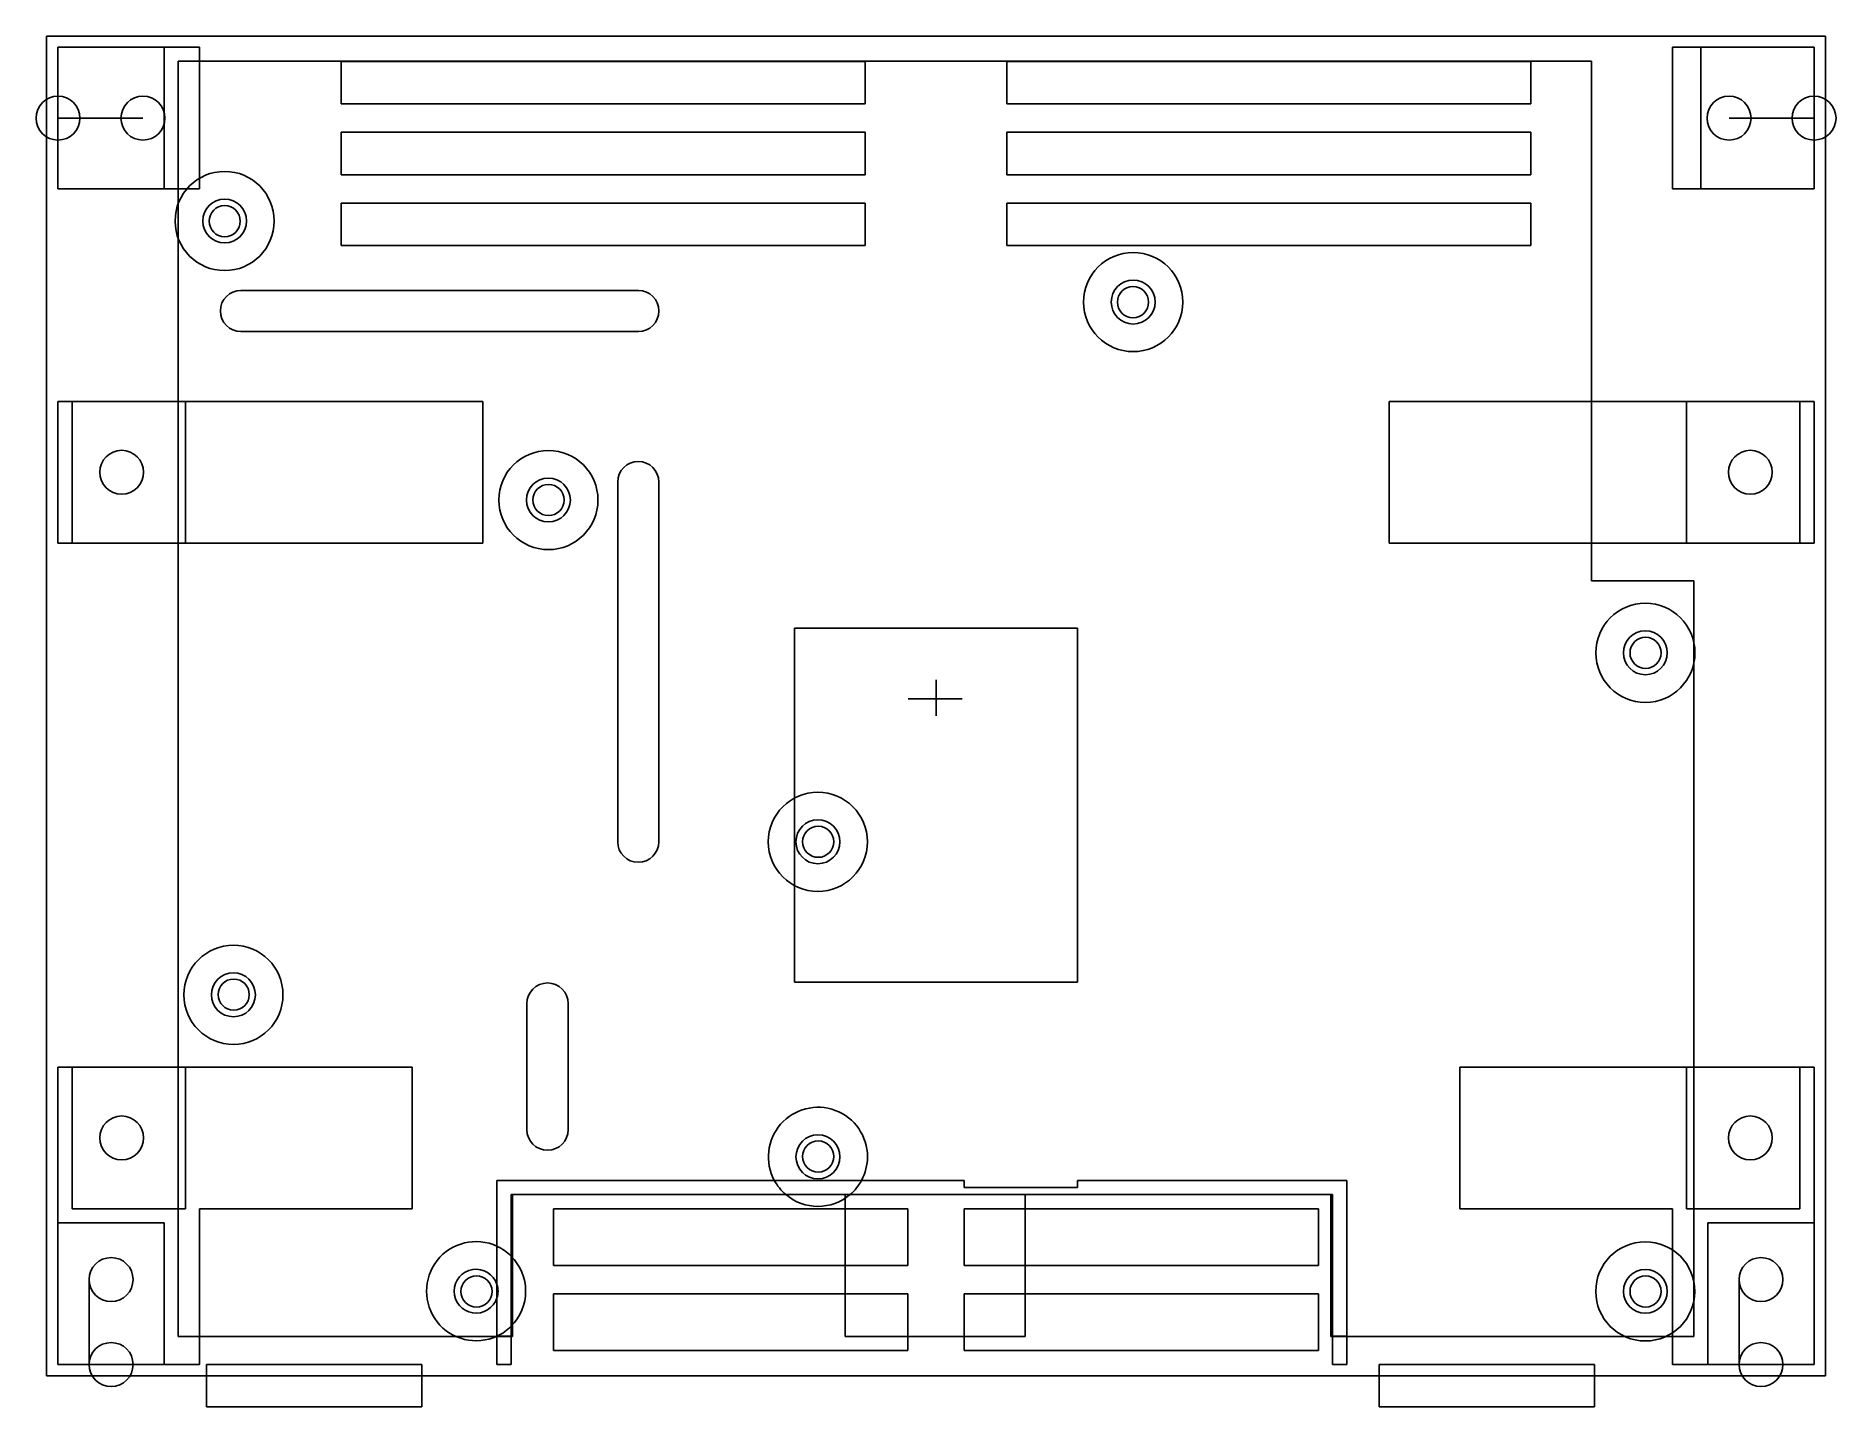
# Model space of a CAD drawing. Extents: x -64 to 64, y -50 to 47.
import ezdxf

# ---------------------------------------------------------------- set-up
doc = ezdxf.new("R2010")
doc.units = 0
for name, color, linetype in [('Body', 7, 'CONTINUOUS'), ('Wire', 7, 'CONTINUOUS'), ('Wire001', 7, 'CONTINUOUS'), ('Wire002', 7, 'CONTINUOUS'), ('Wire003', 7, 'CONTINUOUS'), ('Wire004', 7, 'CONTINUOUS'), ('Wire005', 7, 'CONTINUOUS'), ('Wire006', 7, 'CONTINUOUS'), ('Wire007', 7, 'CONTINUOUS'), ('Wire008', 7, 'CONTINUOUS'), ('Wire009', 7, 'CONTINUOUS'), ('Wire010', 7, 'CONTINUOUS'), ('Wire011', 7, 'CONTINUOUS'), ('Wire012', 7, 'CONTINUOUS'), ('Wire013', 7, 'CONTINUOUS'), ('Wire014', 7, 'CONTINUOUS')]:
    doc.layers.add(name, color=color, linetype=linetype)

msp = doc.modelspace()

# ---------------------------------------------------------------- linework, layer by layer
at = {"layer": 'Body'}
for p, q in [((-62.8, 46.8), (-62.8, 46.8, -2)), ((-62.8, 46.8), (62.8, 46.8)), ((-62.8, 46.8, -2), (62.8, 46.8, -2)), ((-62.8, 46.8), (-62.8, 46.8, -2)), ((-62.8, -47.8), (-62.8, 46.8)), ((-62.8, -47.8, -2), (-62.8, 46.8, -2)), ((-62.8, -47.8), (-62.8, 46.8)), ((-62.8, 46.8), (62.8, 46.8)), ((-62.8, 46.8, -2), (62.8, 46.8, -2)), ((-62.8, -47.8, -2), (-62.8, 46.8, -2)), ((-54.5, 46), (-62, 46)), ((-62, 46), (-62, 36)), ((-62, 46, -2), (-52, 46, -2)), ((-62, 36, -2), (-62, 46, -2)), ((-62, 46), (-62, 46, 10)), ((-54.5, 46), (-62, 46)), ((-54.5, 46, 10), (-62, 46, 10)), ((-62, 46), (-62, 46, 10)), ((-62, 46), (-62, 36)), ((-62, 46, 10), (-62, 36, 10)), ((-62, 46, -2), (-62, 46, -4)), ((-62, 46, -2), (-52, 46, -2)), ((-62, 46, -4), (-52, 46, -4)), ((-62, 46, -2), (-62, 46, -4)), ((-62, 36, -2), (-62, 46, -2)), ((-62, 36, -4), (-62, 46, -4)), ((-62, 46, 10), (-62, 36, 10)), ((-54.5, 46, 10), (-62, 46, 10)), ((-62, 46, -4), (-52, 46, -4)), ((-62, 36, -4), (-62, 46, -4)), ((-54.5, 36), (-54.5, 46)), ((-54.5, 46), (-54.5, 46, 10)), ((-54.5, 46), (-54.5, 46, 10)), ((-54.5, 36), (-54.5, 46)), ((-54.5, 36, 10), (-54.5, 46, 10)), ((-54.5, 36, 10), (-54.5, 46, 10)), ((-52, 46, -2), (-52, 36, -2)), ((-52, 46, -2), (-52, 46, -4)), ((-52, 46, -2), (-52, 46, -4)), ((-52, 46, -2), (-52, 36, -2)), ((-52, 46, -4), (-52, 36, -4)), ((-52, 46, -4), (-52, 36, -4)), ((52, 46, -2), (52, 36, -2)), ((62, 46, -2), (52, 46, -2)), ((52, 46, -2), (52, 46, -4)), ((52, 46, -2), (52, 36, -2)), ((52, 46, -4), (52, 36, -4)), ((52, 46, -2), (52, 46, -4)), ((62, 46, -2), (52, 46, -2)), ((62, 46, -4), (52, 46, -4)), ((62, 46, -4), (52, 46, -4)), ((52, 46, -4), (52, 36, -4)), ((62, 46), (54, 46)), ((54, 46), (54, 36)), ((54, 46), (54, 46, 10)), ((62, 46), (54, 46)), ((62, 46, 10), (54, 46, 10)), ((54, 46), (54, 46, 10)), ((54, 46), (54, 36)), ((54, 46, 10), (54, 36, 10)), ((54, 46, 10), (54, 36, 10)), ((62, 46, 10), (54, 46, 10)), ((62, 46), (62, 36)), ((62, 36, -2), (62, 46, -2)), ((62, 46), (62, 46, 10)), ((62, 46), (62, 46, 10)), ((62, 46), (62, 36)), ((62, 46, 10), (62, 36, 10)), ((62, 46, -2), (62, 46, -4)), ((62, 36, -2), (62, 46, -2)), ((62, 36, -4), (62, 46, -4)), ((62, 46, -2), (62, 46, -4)), ((62, 46, 10), (62, 36, 10)), ((62, 36, -4), (62, 46, -4)), ((62.8, 46.8), (62.8, 46.8, -2)), ((62.8, 46.8), (62.8, 46.8, -2)), ((62.8, 46.8), (62.8, -47.8)), ((62.8, 46.8, -2), (62.8, -47.8, -2)), ((62.8, 46.8), (62.8, -47.8)), ((62.8, 46.8, -2), (62.8, -47.8, -2)), ((-42, 42), (-42, 45)), ((-42, 45), (-5, 45)), ((-42, 42, -2), (-42, 45, -2)), ((-42, 45, -2), (-5, 45, -2)), ((-42, 45), (-42, 45, -2)), ((-42, 42), (-42, 45)), ((-42, 42, -2), (-42, 45, -2)), ((-42, 45), (-42, 45, -2)), ((-42, 45), (-5, 45)), ((-42, 45, -2), (-5, 45, -2)), ((-5, 45), (-5, 42)), ((-5, 45, -2), (-5, 42, -2)), ((-5, 45), (-5, 45, -2)), ((-5, 45), (-5, 45, -2)), ((-5, 45), (-5, 42)), ((-5, 45, -2), (-5, 42, -2)), ((5, 42), (5, 45)), ((5, 45), (42, 45)), ((5, 42, -2), (5, 45, -2)), ((5, 45, -2), (42, 45, -2)), ((5, 45), (5, 45, -2)), ((5, 42), (5, 45)), ((5, 42, -2), (5, 45, -2)), ((5, 45), (5, 45, -2)), ((5, 45), (42, 45)), ((5, 45, -2), (42, 45, -2)), ((42, 45), (42, 42)), ((42, 45, -2), (42, 42, -2)), ((42, 45), (42, 45, -2)), ((42, 45), (42, 45, -2)), ((42, 45), (42, 42)), ((42, 45, -2), (42, 42, -2)), ((-5, 42), (-42, 42)), ((-5, 42, -2), (-42, 42, -2)), ((-42, 42), (-42, 42, -2)), ((-42, 42), (-42, 42, -2)), ((-5, 42), (-42, 42)), ((-5, 42, -2), (-42, 42, -2)), ((-5, 42), (-5, 42, -2)), ((-5, 42), (-5, 42, -2)), ((42, 42), (5, 42)), ((42, 42, -2), (5, 42, -2)), ((5, 42), (5, 42, -2)), ((5, 42), (5, 42, -2)), ((42, 42), (5, 42)), ((42, 42, -2), (5, 42, -2)), ((42, 42), (42, 42, -2)), ((42, 42), (42, 42, -2)), ((-62, 41, 6.55), (-56, 41, 6.55)), ((-62, 41, 6.55), (-56, 41, 6.55)), ((62, 41, 3.45), (56, 41, 3.45)), ((62, 41, 3.45), (56, 41, 3.45)), ((-42, 37), (-42, 40)), ((-42, 40), (-5, 40)), ((-42, 37, -2), (-42, 40, -2)), ((-42, 40, -2), (-5, 40, -2)), ((-42, 40), (-42, 40, -2)), ((-42, 37), (-42, 40)), ((-42, 37, -2), (-42, 40, -2)), ((-42, 40), (-42, 40, -2)), ((-42, 40), (-5, 40)), ((-42, 40, -2), (-5, 40, -2)), ((-5, 40), (-5, 37)), ((-5, 40, -2), (-5, 37, -2)), ((-5, 40), (-5, 40, -2)), ((-5, 40), (-5, 40, -2)), ((-5, 40), (-5, 37)), ((-5, 40, -2), (-5, 37, -2)), ((5, 37), (5, 40)), ((5, 40), (42, 40)), ((5, 37, -2), (5, 40, -2)), ((5, 40, -2), (42, 40, -2)), ((5, 40), (5, 40, -2)), ((5, 37), (5, 40)), ((5, 37, -2), (5, 40, -2)), ((5, 40), (5, 40, -2)), ((5, 40), (42, 40)), ((5, 40, -2), (42, 40, -2)), ((42, 40), (42, 37)), ((42, 40, -2), (42, 37, -2)), ((42, 40), (42, 40, -2)), ((42, 40), (42, 40, -2)), ((42, 40), (42, 37)), ((42, 40, -2), (42, 37, -2)), ((-5, 37), (-42, 37)), ((-5, 37, -2), (-42, 37, -2)), ((-42, 37), (-42, 37, -2)), ((-42, 37), (-42, 37, -2)), ((-5, 37), (-42, 37)), ((-5, 37, -2), (-42, 37, -2)), ((-5, 37), (-5, 37, -2)), ((-5, 37), (-5, 37, -2)), ((42, 37), (5, 37)), ((42, 37, -2), (5, 37, -2)), ((5, 37), (5, 37, -2)), ((5, 37), (5, 37, -2)), ((42, 37), (5, 37)), ((42, 37, -2), (5, 37, -2)), ((42, 37), (42, 37, -2)), ((42, 37), (42, 37, -2)), ((-62, 36), (-54.5, 36)), ((-52, 36, -2), (-62, 36, -2)), ((-62, 36), (-62, 36, 10)), ((-62, 36), (-62, 36, 10)), ((-62, 36), (-54.5, 36)), ((-62, 36, 10), (-54.5, 36, 10)), ((-62, 36, -2), (-62, 36, -4)), ((-52, 36, -2), (-62, 36, -2)), ((-52, 36, -4), (-62, 36, -4)), ((-62, 36, -2), (-62, 36, -4)), ((-62, 36, 10), (-54.5, 36, 10)), ((-52, 36, -4), (-62, 36, -4)), ((-54.5, 36), (-54.5, 36, 10)), ((-54.5, 36), (-54.5, 36, 10)), ((-52, 36, -2), (-52, 36, -4)), ((-52, 36, -2), (-52, 36, -4)), ((52, 36, -2), (62, 36, -2)), ((52, 36, -2), (52, 36, -4)), ((52, 36, -2), (62, 36, -2)), ((52, 36, -4), (62, 36, -4)), ((52, 36, -2), (52, 36, -4)), ((52, 36, -4), (62, 36, -4)), ((54, 36), (62, 36)), ((54, 36), (54, 36, 10)), ((54, 36), (54, 36, 10)), ((54, 36), (62, 36)), ((54, 36, 10), (62, 36, 10)), ((54, 36, 10), (62, 36, 10)), ((62, 36), (62, 36, 10)), ((62, 36), (62, 36, 10)), ((62, 36, -2), (62, 36, -4)), ((62, 36, -2), (62, 36, -4)), ((-42, 32), (-42, 35)), ((-42, 35), (-5, 35)), ((-42, 32, -2), (-42, 35, -2)), ((-42, 35, -2), (-5, 35, -2)), ((-42, 35), (-42, 35, -2)), ((-42, 32), (-42, 35)), ((-42, 32, -2), (-42, 35, -2)), ((-42, 35), (-42, 35, -2)), ((-42, 35), (-5, 35)), ((-42, 35, -2), (-5, 35, -2)), ((-5, 35), (-5, 32)), ((-5, 35, -2), (-5, 32, -2)), ((-5, 35), (-5, 35, -2)), ((-5, 35), (-5, 35, -2)), ((-5, 35), (-5, 32)), ((-5, 35, -2), (-5, 32, -2)), ((5, 32), (5, 35)), ((5, 35), (42, 35)), ((5, 32, -2), (5, 35, -2)), ((5, 35, -2), (42, 35, -2)), ((5, 35), (5, 35, -2)), ((5, 32), (5, 35)), ((5, 32, -2), (5, 35, -2)), ((5, 35), (5, 35, -2)), ((5, 35), (42, 35)), ((5, 35, -2), (42, 35, -2)), ((42, 35), (42, 32)), ((42, 35, -2), (42, 32, -2)), ((42, 35), (42, 35, -2)), ((42, 35), (42, 35, -2)), ((42, 35), (42, 32)), ((42, 35, -2), (42, 32, -2)), ((-48.6794, 33.738), (-48.6794, 33.738, 5)), ((-48.6794, 33.738), (-48.6794, 33.738, 5)), ((-46.7294, 33.738), (-46.7294, 33.738, 5)), ((-46.7294, 33.738), (-46.7294, 33.738, 5)), ((-5, 32), (-42, 32)), ((-5, 32, -2), (-42, 32, -2)), ((-42, 32), (-42, 32, -2)), ((-42, 32), (-42, 32, -2)), ((-5, 32), (-42, 32)), ((-5, 32, -2), (-42, 32, -2)), ((-5, 32), (-5, 32, -2)), ((-5, 32), (-5, 32, -2)), ((42, 32), (5, 32)), ((42, 32, -2), (5, 32, -2)), ((5, 32), (5, 32, -2)), ((5, 32), (5, 32, -2)), ((42, 32), (5, 32)), ((42, 32, -2), (5, 32, -2)), ((42, 32), (42, 32, -2)), ((42, 32), (42, 32, -2)), ((15.4737, 28.0157), (15.4737, 28.0157, 5)), ((15.4737, 28.0157), (15.4737, 28.0157, 5)), ((17.4237, 28.0157), (17.4237, 28.0157, 5)), ((17.4237, 28.0157), (17.4237, 28.0157, 5)), ((-62, 21, -2), (-62, 11, -2)), ((-32, 21, -2), (-62, 21, -2)), ((-62, 21, -2), (-62, 21, -4)), ((-62, 21, -2), (-62, 11, -2)), ((-62, 21, -4), (-62, 11, -4)), ((-62, 21, -2), (-62, 21, -4)), ((-32, 21, -2), (-62, 21, -2)), ((-32, 21, -4), (-62, 21, -4)), ((-62, 21, -4), (-62, 11, -4)), ((-32, 21, -4), (-62, 21, -4)), ((-61, 21), (-53, 21)), ((-61, 11), (-61, 21)), ((-61, 21), (-61, 21, 2)), ((-61, 21), (-53, 21)), ((-61, 21, 2), (-53, 21, 2)), ((-61, 21), (-61, 21, 2)), ((-61, 11), (-61, 21)), ((-61, 11, 2), (-61, 21, 2)), ((-61, 21, 2), (-53, 21, 2)), ((-61, 11, 2), (-61, 21, 2)), ((-53, 21), (-53, 11)), ((-53, 21), (-53, 21, 2)), ((-53, 21), (-53, 21, 2)), ((-53, 21), (-53, 11)), ((-53, 21, 2), (-53, 11, 2)), ((-53, 21, 2), (-53, 11, 2)), ((-32, 11, -2), (-32, 21, -2)), ((-32, 21, -2), (-32, 21, -4)), ((-32, 21, -2), (-32, 21, -4)), ((-32, 11, -2), (-32, 21, -2)), ((-32, 11, -4), (-32, 21, -4)), ((-32, 11, -4), (-32, 21, -4)), ((32, 21, -2), (32, 11, -2)), ((62, 21, -2), (32, 21, -2)), ((32, 21, -2), (32, 21, -4)), ((32, 21, -2), (32, 11, -2)), ((32, 21, -4), (32, 11, -4)), ((32, 21, -2), (32, 21, -4)), ((62, 21, -2), (32, 21, -2)), ((62, 21, -4), (32, 21, -4)), ((32, 21, -4), (32, 11, -4)), ((62, 21, -4), (32, 21, -4)), ((53, 21), (61, 21)), ((53, 11), (53, 21)), ((53, 21), (53, 21, 2)), ((53, 21), (61, 21)), ((53, 21, 2), (61, 21, 2)), ((53, 21), (53, 21, 2)), ((53, 11), (53, 21)), ((53, 11, 2), (53, 21, 2)), ((53, 21, 2), (61, 21, 2)), ((53, 11, 2), (53, 21, 2)), ((61, 21), (61, 11)), ((61, 21), (61, 21, 2)), ((61, 21), (61, 21, 2)), ((61, 21), (61, 11)), ((61, 21, 2), (61, 11, 2)), ((61, 21, 2), (61, 11, 2)), ((62, 11, -2), (62, 21, -2)), ((62, 21, -2), (62, 21, -4)), ((62, 21, -2), (62, 21, -4)), ((62, 11, -2), (62, 21, -2)), ((62, 11, -4), (62, 21, -4)), ((62, 11, -4), (62, 21, -4)), ((-55.95, 16, 2), (-55.95, 16, -4)), ((-55.95, 16, 2), (-55.95, 16, -4)), ((59.05, 16, 2), (59.05, 16, -4)), ((59.05, 16, 2), (59.05, 16, -4)), ((-25.8176, 14.0367), (-25.8176, 14.0367, 5)), ((-25.8176, 14.0367), (-25.8176, 14.0367, 5)), ((-23.8676, 14.0367), (-23.8676, 14.0367, 5)), ((-23.8676, 14.0367), (-23.8676, 14.0367, 5)), ((-62, 11, -2), (-32, 11, -2)), ((-62, 11, -2), (-62, 11, -4)), ((-62, 11, -2), (-62, 11, -4)), ((-62, 11, -2), (-32, 11, -2)), ((-62, 11, -4), (-32, 11, -4)), ((-62, 11, -4), (-32, 11, -4)), ((-53, 11), (-61, 11)), ((-61, 11), (-61, 11, 2)), ((-53, 11), (-61, 11)), ((-53, 11, 2), (-61, 11, 2)), ((-61, 11), (-61, 11, 2)), ((-53, 11, 2), (-61, 11, 2)), ((-53, 11), (-53, 11, 2)), ((-53, 11), (-53, 11, 2)), ((-32, 11, -2), (-32, 11, -4)), ((-32, 11, -2), (-32, 11, -4)), ((32, 11, -2), (62, 11, -2)), ((32, 11, -2), (32, 11, -4)), ((32, 11, -2), (32, 11, -4)), ((32, 11, -2), (62, 11, -2)), ((32, 11, -4), (62, 11, -4)), ((32, 11, -4), (62, 11, -4)), ((61, 11), (53, 11)), ((53, 11), (53, 11, 2)), ((61, 11), (53, 11)), ((61, 11, 2), (53, 11, 2)), ((53, 11), (53, 11, 2)), ((61, 11, 2), (53, 11, 2)), ((61, 11), (61, 11, 2)), ((61, 11), (61, 11, 2)), ((62, 11, -2), (62, 11, -4)), ((62, 11, -2), (62, 11, -4)), ((-10, 5, -2), (-10, -20, -2)), ((10, 5, -2), (-10, 5, -2)), ((-10, 5, -2), (-10, 5, -4)), ((-10, 5, -2), (-10, -20, -2)), ((-10, 5, -4), (-10, -20, -4)), ((-10, 5, -2), (-10, 5, -4)), ((10, 5, -2), (-10, 5, -2)), ((10, 5, -4), (-10, 5, -4)), ((10, 5, -4), (-10, 5, -4)), ((-10, 5, -4), (-10, -20, -4)), ((10, -20, -2), (10, 5, -2)), ((10, 5, -2), (10, 5, -4)), ((10, 5, -2), (10, 5, -4)), ((10, -20, -2), (10, 5, -2)), ((10, -20, -4), (10, 5, -4)), ((10, -20, -4), (10, 5, -4)), ((51.6399, 3.2508), (51.6399, 3.2508, 5)), ((51.6399, 3.2508), (51.6399, 3.2508, 5)), ((53.5899, 3.2508), (53.5899, 3.2508, 5)), ((53.5899, 3.2508), (53.5899, 3.2508, 5)), ((-6.7908, -10.0935), (-6.7908, -10.0935, 5)), ((-6.7908, -10.0935), (-6.7908, -10.0935, 5)), ((-4.8408, -10.0935), (-4.8408, -10.0935, 5)), ((-4.8408, -10.0935), (-4.8408, -10.0935, 5)), ((-10, -20, -2), (10, -20, -2)), ((-10, -20, -2), (-10, -20, -4)), ((-10, -20, -2), (-10, -20, -4)), ((-10, -20, -2), (10, -20, -2)), ((-10, -20, -4), (10, -20, -4)), ((-10, -20, -4), (10, -20, -4)), ((10, -20, -2), (10, -20, -4)), ((10, -20, -2), (10, -20, -4)), ((-48.0594, -20.8974), (-48.0594, -20.8974, 5)), ((-48.0594, -20.8974), (-48.0594, -20.8974, 5)), ((-46.1094, -20.8974), (-46.1094, -20.8974, 5)), ((-46.1094, -20.8974), (-46.1094, -20.8974, 5)), ((-62, -26, -2), (-62, -36, -2)), ((-37, -26, -2), (-62, -26, -2)), ((-62, -26, -2), (-62, -26, -4)), ((-62, -26, -2), (-62, -36, -2)), ((-62, -26, -4), (-62, -36, -4)), ((-62, -26, -2), (-62, -26, -4)), ((-37, -26, -2), (-62, -26, -2)), ((-37, -26, -4), (-62, -26, -4)), ((-62, -26, -4), (-62, -36, -4)), ((-37, -26, -4), (-62, -26, -4)), ((-61, -26), (-53, -26)), ((-61, -36), (-61, -26)), ((-61, -26), (-61, -26, 2)), ((-61, -26), (-53, -26)), ((-61, -26, 2), (-53, -26, 2)), ((-61, -26), (-61, -26, 2)), ((-61, -36), (-61, -26)), ((-61, -36, 2), (-61, -26, 2)), ((-61, -26, 2), (-53, -26, 2)), ((-61, -36, 2), (-61, -26, 2)), ((-53, -26), (-53, -36)), ((-53, -26), (-53, -26, 2)), ((-53, -26), (-53, -26, 2)), ((-53, -26), (-53, -36)), ((-53, -26, 2), (-53, -36, 2)), ((-53, -26, 2), (-53, -36, 2)), ((-37, -36, -2), (-37, -26, -2)), ((-37, -26, -2), (-37, -26, -4)), ((-37, -26, -2), (-37, -26, -4)), ((-37, -36, -2), (-37, -26, -2)), ((-37, -36, -4), (-37, -26, -4)), ((-37, -36, -4), (-37, -26, -4)), ((37, -26, -2), (37, -36, -2)), ((62, -26, -2), (37, -26, -2)), ((37, -26, -2), (37, -26, -4)), ((37, -26, -2), (37, -36, -2)), ((37, -26, -4), (37, -36, -4)), ((37, -26, -2), (37, -26, -4)), ((62, -26, -2), (37, -26, -2)), ((62, -26, -4), (37, -26, -4)), ((62, -26, -4), (37, -26, -4)), ((37, -26, -4), (37, -36, -4)), ((53, -26), (61, -26)), ((53, -36), (53, -26)), ((53, -26), (53, -26, 2)), ((53, -26), (61, -26)), ((53, -26, 2), (61, -26, 2)), ((53, -26), (53, -26, 2)), ((53, -36), (53, -26)), ((53, -36, 2), (53, -26, 2)), ((53, -26, 2), (61, -26, 2)), ((53, -36, 2), (53, -26, 2)), ((61, -26), (61, -36)), ((61, -26), (61, -26, 2)), ((61, -26), (61, -26, 2)), ((61, -26), (61, -36)), ((61, -26, 2), (61, -36, 2)), ((61, -26, 2), (61, -36, 2)), ((62, -36, -2), (62, -26, -2)), ((62, -26, -2), (62, -26, -4)), ((62, -26, -2), (62, -26, -4)), ((62, -36, -2), (62, -26, -2)), ((62, -36, -4), (62, -26, -4)), ((62, -36, -4), (62, -26, -4)), ((-55.95, -31), (-55.95, -31, 2)), ((-55.95, -31), (-55.95, -31, 2)), ((-55.95, -31), (-55.95, -31, -4)), ((-55.95, -31), (-55.95, -31, -4)), ((59.05, -31), (59.05, -31, 2)), ((59.05, -31), (59.05, -31, 2)), ((59.05, -31), (59.05, -31, -4)), ((59.05, -31), (59.05, -31, -4)), ((-6.7869, -32.3371), (-6.7869, -32.3371, 5)), ((-6.7869, -32.3371), (-6.7869, -32.3371, 5)), ((-4.8369, -32.3371), (-4.8369, -32.3371, 5)), ((-4.8369, -32.3371), (-4.8369, -32.3371, 5)), ((-31, -38.6483), (-31, -34)), ((-31, -34), (-11.4166, -34)), ((-31, -38.6483), (-31, -34)), ((-31, -34), (-31, -34, 5)), ((-31, -38.6483, 5), (-31, -34, 5)), ((-31, -34), (-11.4166, -34)), ((-31, -34, 5), (-11.4166, -34, 5)), ((-31, -34), (-31, -34, 5)), ((-31, -34, 5), (-11.4166, -34, 5)), ((-31, -38.6483, 5), (-31, -34, 5)), ((-11.4166, -34, 5), (-11.4166, -34)), ((-11.4166, -34, 5), (-11.4166, -34)), ((-11.4166, -34, 5), (-5.2572, -34, 5)), ((-11.4166, -34, 5), (-5.2572, -34, 5)), ((-5.2572, -34), (2, -34)), ((-5.2572, -34, 5), (-5.2572, -34)), ((-5.2572, -34), (2, -34)), ((-5.2572, -34, 5), (2, -34, 5)), ((-5.2572, -34, 5), (-5.2572, -34)), ((-5.2572, -34, 5), (2, -34, 5)), ((2, -34), (2, -34.5)), ((2, -34), (2, -34, 5)), ((2, -34), (2, -34, 5)), ((2, -34), (2, -34.5)), ((2, -34, 5), (2, -34.5, 5)), ((2, -34, 5), (2, -34.5, 5)), ((10, -34), (10, -34.5)), ((10, -34), (29, -34)), ((10, -34), (10, -34, 5)), ((10, -34), (10, -34.5)), ((10, -34, 5), (10, -34.5, 5)), ((10, -34), (10, -34, 5)), ((10, -34), (29, -34)), ((10, -34, 5), (29, -34, 5)), ((10, -34, 5), (29, -34, 5)), ((10, -34, 5), (10, -34.5, 5)), ((29, -34), (29, -47)), ((29, -34), (29, -34, 5)), ((29, -34), (29, -34, 5)), ((29, -34), (29, -47)), ((29, -34, 5), (29, -45, 5)), ((29, -34, 5), (29, -45, 5)), ((-30, -39.3474), (-30, -35)), ((-10.6082, -35), (-30, -35)), ((-30, -39.3474), (-30, -35)), ((-30, -35), (-30, -35, 5)), ((-30, -39.3474, 5), (-30, -35, 5)), ((-10.6082, -35), (-30, -35)), ((-30, -35), (-30, -35, 5)), ((-10.6082, -35, 5), (-30, -35, 5)), ((-30, -39.3474, 5), (-30, -35, 5)), ((-10.6082, -35, 5), (-30, -35, 5)), ((-10.6082, -35, 5), (-10.6082, -35)), ((-10.6082, -35, 5), (-10.6082, -35)), ((-6.0656, -35, 5), (-10.6082, -35, 5)), ((-6.0656, -35, 5), (-10.6082, -35, 5)), ((28, -35), (-6.0656, -35)), ((-6.0656, -35, 5), (-6.0656, -35)), ((28, -35), (-6.0656, -35)), ((-6.0656, -35, 5), (-6.0656, -35)), ((28, -35, 5), (-6.0656, -35, 5)), ((28, -35, 5), (-6.0656, -35, 5)), ((2, -34.5), (10, -34.5)), ((2, -34.5), (2, -34.5, 5)), ((2, -34.5), (2, -34.5, 5)), ((2, -34.5), (10, -34.5)), ((2, -34.5, 5), (10, -34.5, 5)), ((2, -34.5, 5), (10, -34.5, 5)), ((10, -34.5), (10, -34.5, 5)), ((10, -34.5), (10, -34.5, 5)), ((28, -47), (28, -35)), ((28, -35), (28, -35, 5)), ((28, -35), (28, -35, 5)), ((28, -47), (28, -35)), ((28, -45, 5), (28, -35, 5)), ((28, -45, 5), (28, -35, 5)), ((-62, -37, -2), (-62, -36, -2)), ((-62, -36, -2), (-62, -36, -4)), ((-62, -37, -2), (-62, -36, -2)), ((-62, -37, -4), (-62, -36, -4)), ((-62, -36, -2), (-62, -36, -4)), ((-62, -37, -4), (-62, -36, -4)), ((-53, -36), (-61, -36)), ((-61, -36), (-61, -36, 2)), ((-53, -36), (-61, -36)), ((-53, -36, 2), (-61, -36, 2)), ((-61, -36), (-61, -36, 2)), ((-53, -36, 2), (-61, -36, 2)), ((-53, -36), (-53, -36, 2)), ((-53, -36), (-53, -36, 2)), ((-37, -36, -2), (-52, -36, -2)), ((-52, -37, -2), (-52, -36, -2)), ((-52, -36, -2), (-52, -36, -4)), ((-37, -36, -2), (-52, -36, -2)), ((-37, -36, -4), (-52, -36, -4)), ((-52, -36, -2), (-52, -36, -4)), ((-52, -37, -2), (-52, -36, -2)), ((-52, -37, -4), (-52, -36, -4)), ((-52, -37, -4), (-52, -36, -4)), ((-37, -36, -4), (-52, -36, -4)), ((-37, -36, -2), (-37, -36, -4)), ((-37, -36, -2), (-37, -36, -4)), ((-27, -40), (-27, -36)), ((-27, -36), (-2, -36)), ((-27, -40, -2), (-27, -36, -2)), ((-27, -36, -2), (-2, -36, -2)), ((-27, -36), (-27, -36, -2)), ((-27, -40), (-27, -36)), ((-27, -40, -2), (-27, -36, -2)), ((-27, -36), (-27, -36, -2)), ((-27, -36), (-2, -36)), ((-27, -36, -2), (-2, -36, -2)), ((-2, -36), (-2, -40)), ((-2, -36, -2), (-2, -40, -2)), ((-2, -36), (-2, -36, -2)), ((-2, -36), (-2, -36, -2)), ((-2, -36), (-2, -40)), ((-2, -36, -2), (-2, -40, -2)), ((2, -40), (2, -36)), ((2, -36), (27, -36)), ((2, -40, -2), (2, -36, -2)), ((2, -36, -2), (27, -36, -2)), ((2, -36), (2, -36, -2)), ((2, -40), (2, -36)), ((2, -40, -2), (2, -36, -2)), ((2, -36), (2, -36, -2)), ((2, -36), (27, -36)), ((2, -36, -2), (27, -36, -2)), ((27, -36), (27, -40)), ((27, -36, -2), (27, -40, -2)), ((27, -36), (27, -36, -2)), ((27, -36), (27, -36, -2)), ((27, -36), (27, -40)), ((27, -36, -2), (27, -40, -2)), ((37, -36, -2), (52, -36, -2)), ((37, -36, -2), (37, -36, -4)), ((37, -36, -2), (52, -36, -2)), ((37, -36, -4), (52, -36, -4)), ((37, -36, -2), (37, -36, -4)), ((37, -36, -4), (52, -36, -4)), ((52, -37, -2), (52, -36, -2)), ((52, -36, -2), (52, -36, -4)), ((52, -37, -2), (52, -36, -2)), ((52, -37, -4), (52, -36, -4)), ((52, -36, -2), (52, -36, -4)), ((52, -37, -4), (52, -36, -4)), ((61, -36), (53, -36)), ((53, -36), (53, -36, 2)), ((61, -36), (53, -36)), ((61, -36, 2), (53, -36, 2)), ((53, -36), (53, -36, 2)), ((61, -36, 2), (53, -36, 2)), ((61, -36), (61, -36, 2)), ((61, -36), (61, -36, 2)), ((62, -37, -2), (62, -36, -2)), ((62, -36, -2), (62, -36, -4)), ((62, -36, -2), (62, -36, -4)), ((62, -37, -2), (62, -36, -2)), ((62, -37, -4), (62, -36, -4)), ((62, -37, -4), (62, -36, -4)), ((-62, -47), (-62, -37)), ((-62, -37), (-54.5, -37)), ((-62, -37, -2), (-62, -47, -2)), ((-62, -37), (-62, -37, 10)), ((-62, -47), (-62, -37)), ((-62, -47, 10), (-62, -37, 10)), ((-62, -37), (-62, -37, 10)), ((-62, -37), (-54.5, -37)), ((-62, -37, 10), (-54.5, -37, 10)), ((-62, -37, -2), (-62, -37, -4)), ((-62, -37, -2), (-62, -37, -4)), ((-62, -37, -2), (-62, -47, -2)), ((-62, -37, -4), (-62, -47, -4)), ((-62, -47, 10), (-62, -37, 10)), ((-62, -37, 10), (-54.5, -37, 10)), ((-62, -37, -4), (-62, -47, -4)), ((-54.5, -37), (-54.5, -47)), ((-54.5, -37), (-54.5, -37, 10)), ((-54.5, -37), (-54.5, -37, 10)), ((-54.5, -37), (-54.5, -47)), ((-54.5, -37, 10), (-54.5, -47, 10)), ((-54.5, -37, 10), (-54.5, -47, 10)), ((-52, -47, -2), (-52, -37, -2)), ((-52, -37, -2), (-52, -37, -4)), ((-52, -37, -2), (-52, -37, -4)), ((-52, -47, -2), (-52, -37, -2)), ((-52, -47, -4), (-52, -37, -4)), ((-52, -47, -4), (-52, -37, -4)), ((52, -47, -2), (52, -37, -2)), ((52, -37, -2), (52, -37, -4)), ((52, -47, -2), (52, -37, -2)), ((52, -47, -4), (52, -37, -4)), ((52, -37, -2), (52, -37, -4)), ((52, -47, -4), (52, -37, -4)), ((54.5, -37), (62, -37)), ((54.5, -37), (54.5, -47)), ((54.5, -37), (54.5, -37, 10)), ((54.5, -37), (62, -37)), ((54.5, -37, 10), (62, -37, 10)), ((54.5, -37), (54.5, -37, 10)), ((54.5, -37), (54.5, -47)), ((54.5, -37, 10), (54.5, -47, 10)), ((54.5, -37, 10), (62, -37, 10)), ((54.5, -37, 10), (54.5, -47, 10)), ((62, -37), (62, -47)), ((62, -37, -2), (62, -47, -2)), ((62, -37), (62, -37, 10)), ((62, -37), (62, -37, 10)), ((62, -37), (62, -47)), ((62, -37, 10), (62, -47, 10)), ((62, -37, -2), (62, -37, -4)), ((62, -37, -2), (62, -47, -2)), ((62, -37, -4), (62, -47, -4)), ((62, -37, -2), (62, -37, -4)), ((62, -37, 10), (62, -47, 10)), ((62, -37, -4), (62, -47, -4)), ((-31, -38.6483, 5), (-31, -38.6483)), ((-31, -38.6483, 5), (-31, -38.6483)), ((-31, -41.3454, 5), (-31, -38.6483, 5)), ((-31, -41.3454, 5), (-31, -38.6483, 5)), ((-30, -39.3474, 5), (-30, -39.3474)), ((-30, -39.3474, 5), (-30, -39.3474)), ((-30, -44.2974, 5), (-30, -39.3474, 5)), ((-30, -44.2974, 5), (-30, -39.3474, 5)), ((-2, -40), (-27, -40)), ((-2, -40, -2), (-27, -40, -2)), ((-27, -40), (-27, -40, -2)), ((-27, -40), (-27, -40, -2)), ((-2, -40), (-27, -40)), ((-2, -40, -2), (-27, -40, -2)), ((-2, -40), (-2, -40, -2)), ((-2, -40), (-2, -40, -2)), ((27, -40), (2, -40)), ((27, -40, -2), (2, -40, -2)), ((2, -40), (2, -40, -2)), ((2, -40), (2, -40, -2)), ((27, -40), (2, -40)), ((27, -40, -2), (2, -40, -2)), ((27, -40), (27, -40, -2)), ((27, -40), (27, -40, -2)), ((-59.7943, -47, 5), (-59.7943, -41, 5)), ((-59.7943, -47, 5), (-59.7943, -41, 5)), ((-31, -41.3454, 5), (-31, -41.3454)), ((-31, -42.2994, 5), (-31, -41.3454, 5)), ((-31, -42.2994), (-31, -41.3454)), ((-31, -42.2994), (-31, -41.3454)), ((-31, -41.3454, 5), (-31, -41.3454)), ((-31, -42.2994, 5), (-31, -41.3454, 5)), ((-28.9748, -41.8224), (-28.9748, -41.8224, 5)), ((-28.9748, -41.8224), (-28.9748, -41.8224, 5)), ((51.636, -41.8361), (51.636, -41.8361, 5)), ((51.636, -41.8361), (51.636, -41.8361, 5)), ((53.586, -41.8361), (53.586, -41.8361, 5)), ((53.586, -41.8361), (53.586, -41.8361, 5)), ((56.7014, -47, 5), (56.7014, -41, 5)), ((56.7014, -47, 5), (56.7014, -41, 5)), ((-31, -44.9965, 5), (-31, -42.2994, 5)), ((-31, -44.9965, 5), (-31, -42.2994, 5)), ((-31, -42.2994, 5), (-31, -42.2994)), ((-31, -42.2994, 5), (-31, -42.2994)), ((-27, -46), (-27, -42)), ((-27, -42), (-2, -42)), ((-27, -46, -2), (-27, -42, -2)), ((-27, -42, -2), (-2, -42, -2)), ((-27, -42), (-27, -42, -2)), ((-27, -46), (-27, -42)), ((-27, -46, -2), (-27, -42, -2)), ((-27, -42), (-27, -42, -2)), ((-27, -42), (-2, -42)), ((-27, -42, -2), (-2, -42, -2)), ((-2, -42), (-2, -46)), ((-2, -42, -2), (-2, -46, -2)), ((-2, -42), (-2, -42, -2)), ((-2, -42), (-2, -42, -2)), ((-2, -42), (-2, -46)), ((-2, -42, -2), (-2, -46, -2)), ((2, -46), (2, -42)), ((2, -42), (27, -42)), ((2, -46, -2), (2, -42, -2)), ((2, -42, -2), (27, -42, -2)), ((2, -42), (2, -42, -2)), ((2, -46), (2, -42)), ((2, -46, -2), (2, -42, -2)), ((2, -42), (2, -42, -2)), ((2, -42), (27, -42)), ((2, -42, -2), (27, -42, -2)), ((27, -42), (27, -46)), ((27, -42, -2), (27, -46, -2)), ((27, -42), (27, -42, -2)), ((27, -42), (27, -42, -2)), ((27, -42), (27, -46)), ((27, -42, -2), (27, -46, -2)), ((-30, -47), (-30, -44.2974)), ((-30, -47), (-30, -44.2974)), ((-30, -44.2974, 5), (-30, -44.2974)), ((-30, -45, 5), (-30, -44.2974, 5)), ((-30, -44.2974, 5), (-30, -44.2974)), ((-30, -45, 5), (-30, -44.2974, 5)), ((-31, -47), (-31, -44.9965)), ((-31, -47), (-31, -44.9965)), ((-31, -44.9965, 5), (-31, -44.9965)), ((-31, -45, 5), (-31, -44.9965, 5)), ((-31, -44.9965, 5), (-31, -44.9965)), ((-31, -45, 5), (-31, -44.9965, 5)), ((-31, -47, 5), (-31, -45, 5)), ((-31, -45, 5), (-31, -45, 6.6)), ((-31, -47, 5), (-31, -45, 5)), ((-31, -47, 6.6), (-31, -45, 6.6)), ((-31, -45, 5), (-30, -45, 5)), ((-31, -45, 5), (-31, -45, 6.6)), ((-31, -45, 5), (-30, -45, 5)), ((-31, -45, 6.6), (-30, -45, 6.6)), ((-31, -45, 6.6), (-30, -45, 6.6)), ((-31, -47, 6.6), (-31, -45, 6.6)), ((-30, -47, 5), (-30, -45, 5)), ((-30, -45, 5), (-30, -45, 6.6)), ((-30, -47, 5), (-30, -45, 5)), ((-30, -45, 6.6), (-30, -47, 6.6)), ((-30, -45, 5), (-30, -45, 6.6)), ((-30, -45, 6.6), (-30, -47, 6.6)), ((28, -47, 5), (28, -45, 5)), ((28, -45, 5), (29, -45, 5)), ((28, -45, 5), (28, -45, 6.6)), ((28, -47, 5), (28, -45, 5)), ((28, -47, 6.6), (28, -45, 6.6)), ((28, -45, 5), (28, -45, 6.6)), ((28, -45, 5), (29, -45, 5)), ((28, -45, 6.6), (29, -45, 6.6)), ((28, -45, 6.6), (29, -45, 6.6)), ((28, -47, 6.6), (28, -45, 6.6)), ((29, -45, 5), (29, -47, 5)), ((29, -45, 5), (29, -45, 6.6)), ((29, -45, 5), (29, -47, 5)), ((29, -45, 6.6), (29, -47, 6.6)), ((29, -45, 5), (29, -45, 6.6)), ((29, -45, 6.6), (29, -47, 6.6)), ((-62, -47), (-54.5, -47)), ((-62, -47, -2), (-52, -47, -2)), ((-62, -47), (-62, -47, 10)), ((-62, -47), (-62, -47, 10)), ((-62, -47), (-54.5, -47)), ((-62, -47, 10), (-54.5, -47, 10)), ((-62, -47, -2), (-62, -47, -4)), ((-62, -47, -2), (-52, -47, -2)), ((-62, -47, -4), (-52, -47, -4)), ((-62, -47, -2), (-62, -47, -4)), ((-62, -47, 10), (-54.5, -47, 10)), ((-62, -47, -4), (-52, -47, -4)), ((-54.5, -47), (-54.5, -47, 10)), ((-54.5, -47), (-54.5, -47, 10)), ((-52, -47, -2), (-52, -47, -4)), ((-52, -47, -2), (-52, -47, -4)), ((-51.5, -47.8), (-51.5, -47)), ((-51.5, -47), (-36.3, -47)), ((-51.5, -47), (-51.5, -47, 6.6)), ((-51.5, -47.8), (-51.5, -47)), ((-51.5, -47.8, 6.6), (-51.5, -47, 6.6)), ((-51.5, -47), (-51.5, -47, 6.6)), ((-51.5, -47), (-36.3, -47)), ((-51.5, -47, 6.6), (-36.3, -47, 6.6)), ((-51.5, -47, 6.6), (-36.3, -47, 6.6)), ((-51.5, -47.8, 6.6), (-51.5, -47, 6.6)), ((-36.3, -47.8), (-36.3, -47)), ((-36.3, -47), (-36.3, -47, 6.6)), ((-36.3, -47), (-36.3, -47, 6.6)), ((-36.3, -47.8), (-36.3, -47)), ((-36.3, -47.8, 6.6), (-36.3, -47, 6.6)), ((-36.3, -47.8, 6.6), (-36.3, -47, 6.6)), ((-31, -47), (-30, -47)), ((-31, -47), (-31, -47, 5)), ((-31, -47), (-31, -47, 5)), ((-31, -47), (-30, -47)), ((-31, -47, 5), (-30, -47, 5)), ((-31, -47, 5), (-31, -47, 6.6)), ((-31, -47, 5), (-31, -47, 6.6)), ((-31, -47, 5), (-30, -47, 5)), ((-30, -47, 6.6), (-31, -47, 6.6)), ((-30, -47, 6.6), (-31, -47, 6.6)), ((-30, -47), (-30, -47, 5)), ((-30, -47), (-30, -47, 5)), ((-30, -47, 5), (-30, -47, 6.6)), ((-30, -47, 5), (-30, -47, 6.6)), ((-2, -46), (-27, -46)), ((-2, -46, -2), (-27, -46, -2)), ((-27, -46), (-27, -46, -2)), ((-27, -46), (-27, -46, -2)), ((-2, -46), (-27, -46)), ((-2, -46, -2), (-27, -46, -2)), ((-2, -46), (-2, -46, -2)), ((-2, -46), (-2, -46, -2)), ((27, -46), (2, -46)), ((27, -46, -2), (2, -46, -2)), ((2, -46), (2, -46, -2)), ((2, -46), (2, -46, -2)), ((27, -46), (2, -46)), ((27, -46, -2), (2, -46, -2)), ((27, -46), (27, -46, -2)), ((27, -46), (27, -46, -2)), ((29, -47), (28, -47)), ((28, -47), (28, -47, 5)), ((28, -47), (28, -47, 5)), ((29, -47), (28, -47)), ((29, -47, 5), (28, -47, 5)), ((28, -47, 5), (28, -47, 6.6)), ((28, -47, 5), (28, -47, 6.6)), ((29, -47, 5), (28, -47, 5)), ((29, -47, 6.6), (28, -47, 6.6)), ((29, -47, 6.6), (28, -47, 6.6)), ((29, -47), (29, -47, 5)), ((29, -47), (29, -47, 5)), ((29, -47, 5), (29, -47, 6.6)), ((29, -47, 5), (29, -47, 6.6)), ((46.5, -47), (31.3, -47)), ((31.3, -47.8), (31.3, -47)), ((31.3, -47), (31.3, -47, 6.6)), ((46.5, -47), (31.3, -47)), ((46.5, -47, 6.6), (31.3, -47, 6.6)), ((31.3, -47), (31.3, -47, 6.6)), ((31.3, -47.8), (31.3, -47)), ((31.3, -47.8, 6.6), (31.3, -47, 6.6)), ((31.3, -47.8, 6.6), (31.3, -47, 6.6)), ((46.5, -47, 6.6), (31.3, -47, 6.6)), ((46.5, -47.8), (46.5, -47)), ((46.5, -47), (46.5, -47, 6.6)), ((46.5, -47.8), (46.5, -47)), ((46.5, -47.8, 6.6), (46.5, -47, 6.6)), ((46.5, -47), (46.5, -47, 6.6)), ((46.5, -47.8, 6.6), (46.5, -47, 6.6)), ((62, -47, -2), (52, -47, -2)), ((52, -47, -2), (52, -47, -4)), ((62, -47, -2), (52, -47, -2)), ((62, -47, -4), (52, -47, -4)), ((52, -47, -2), (52, -47, -4)), ((62, -47, -4), (52, -47, -4)), ((62, -47), (54.5, -47)), ((54.5, -47), (54.5, -47, 10)), ((62, -47), (54.5, -47)), ((62, -47, 10), (54.5, -47, 10)), ((54.5, -47), (54.5, -47, 10)), ((62, -47, 10), (54.5, -47, 10)), ((62, -47), (62, -47, 10)), ((62, -47), (62, -47, 10)), ((62, -47, -2), (62, -47, -4)), ((62, -47, -2), (62, -47, -4)), ((-62.8, -47.8), (-62.8, -47.8, -2)), ((-62.8, -47.8), (-51.5, -47.8)), ((-62.8, -47.8, -2), (-51.5, -47.8, -2)), ((-62.8, -47.8), (-51.5, -47.8)), ((-62.8, -47.8, -2), (-51.5, -47.8, -2)), ((-62.8, -47.8), (-62.8, -47.8, -2)), ((-51.5, -47.8, -2), (-36.3, -47.8, -2)), ((-51.5, -47.8), (-51.5, -47.8, -2)), ((-51.5, -47.8), (-51.5, -47.8, 6.6)), ((-51.5, -47.8, -2), (-51.5, -50, -2)), ((-51.5, -47.8, -2), (-36.3, -47.8, -2)), ((-51.5, -47.8), (-51.5, -47.8, -2)), ((-51.5, -47.8), (-51.5, -50)), ((-51.5, -47.8, -2), (-51.5, -50, -2)), ((-51.5, -47.8), (-51.5, -50)), ((-51.5, -47.8, 6.6), (-51.5, -50, 6.6)), ((-51.5, -47.8), (-51.5, -47.8, 6.6)), ((-51.5, -47.8, 6.6), (-36.3, -47.8, 6.6)), ((-51.5, -47.8, 6.6), (-51.5, -50, 6.6)), ((-51.5, -47.8, 6.6), (-36.3, -47.8, 6.6)), ((-36.3, -47.8), (31.3, -47.8)), ((-36.3, -47.8, -2), (31.3, -47.8, -2)), ((-36.3, -47.8), (-36.3, -47.8, 6.6)), ((-36.3, -47.8), (31.3, -47.8)), ((-36.3, -47.8, -2), (31.3, -47.8, -2)), ((-36.3, -47.8), (-36.3, -47.8, -2)), ((-36.3, -47.8, -2), (-36.3, -50, -2)), ((-36.3, -47.8), (-36.3, -50)), ((-36.3, -47.8, 6.6), (-36.3, -50, 6.6)), ((-36.3, -47.8), (-36.3, -47.8, 6.6)), ((-36.3, -47.8), (-36.3, -47.8, -2)), ((-36.3, -47.8), (-36.3, -50)), ((-36.3, -47.8, -2), (-36.3, -50, -2)), ((-36.3, -47.8, 6.6), (-36.3, -50, 6.6)), ((46.5, -47.8, -2), (31.3, -47.8, -2)), ((31.3, -47.8), (31.3, -47.8, -2)), ((31.3, -47.8), (31.3, -47.8, 6.6)), ((31.3, -47.8, -2), (31.3, -50, -2)), ((46.5, -47.8, -2), (31.3, -47.8, -2)), ((46.5, -47.8, 6.6), (31.3, -47.8, 6.6)), ((31.3, -47.8), (31.3, -47.8, -2)), ((31.3, -47.8), (31.3, -50)), ((31.3, -47.8, -2), (31.3, -50, -2)), ((31.3, -47.8), (31.3, -50)), ((31.3, -47.8, 6.6), (31.3, -50, 6.6)), ((31.3, -47.8), (31.3, -47.8, 6.6)), ((31.3, -47.8, 6.6), (31.3, -50, 6.6)), ((46.5, -47.8, 6.6), (31.3, -47.8, 6.6)), ((46.5, -47.8), (62.8, -47.8)), ((46.5, -47.8, -2), (62.8, -47.8, -2)), ((46.5, -47.8), (62.8, -47.8)), ((46.5, -47.8, -2), (62.8, -47.8, -2)), ((46.5, -47.8), (46.5, -47.8, -2)), ((46.5, -47.8), (46.5, -47.8, 6.6)), ((46.5, -47.8, -2), (46.5, -50, -2)), ((46.5, -47.8), (46.5, -47.8, -2)), ((46.5, -47.8), (46.5, -50)), ((46.5, -47.8, -2), (46.5, -50, -2)), ((46.5, -47.8), (46.5, -50)), ((46.5, -47.8, 6.6), (46.5, -50, 6.6)), ((46.5, -47.8), (46.5, -47.8, 6.6)), ((46.5, -47.8, 6.6), (46.5, -50, 6.6)), ((62.8, -47.8), (62.8, -47.8, -2)), ((62.8, -47.8), (62.8, -47.8, -2)), ((-51.5, -50, -2), (-36.3, -50, -2)), ((-51.5, -50), (-51.5, -50, -2)), ((-51.5, -50), (-51.5, -50, 6.6)), ((-51.5, -50), (-51.5, -50, -2)), ((-51.5, -50), (-36.3, -50)), ((-51.5, -50, -2), (-36.3, -50, -2)), ((-51.5, -50, 6.6), (-36.3, -50, 6.6)), ((-51.5, -50), (-51.5, -50, 6.6)), ((-51.5, -50), (-36.3, -50)), ((-51.5, -50, 6.6), (-36.3, -50, 6.6)), ((-36.3, -50), (-36.3, -50, 6.6)), ((-36.3, -50), (-36.3, -50, -2)), ((-36.3, -50), (-36.3, -50, -2)), ((-36.3, -50), (-36.3, -50, 6.6)), ((46.5, -50, -2), (31.3, -50, -2)), ((31.3, -50), (31.3, -50, -2)), ((31.3, -50), (31.3, -50, 6.6)), ((31.3, -50), (31.3, -50, -2)), ((46.5, -50), (31.3, -50)), ((46.5, -50, -2), (31.3, -50, -2)), ((46.5, -50, 6.6), (31.3, -50, 6.6)), ((31.3, -50), (31.3, -50, 6.6)), ((46.5, -50), (31.3, -50)), ((46.5, -50, 6.6), (31.3, -50, 6.6)), ((46.5, -50), (46.5, -50, -2)), ((46.5, -50), (46.5, -50, 6.6)), ((46.5, -50), (46.5, -50, -2)), ((46.5, -50), (46.5, -50, 6.6))]:
    msp.add_line(p, q, dxfattribs=at)
for centre, radius in [((-62, 41), 1.55), ((-62, 41), 1.55), ((-56, 41), 1.55), ((-56, 41), 1.55), ((56, 41), 1.55), ((56, 41), 1.55), ((62, 41), 1.55), ((62, 41), 1.55), ((-50.2294, 33.738), 3.5), ((-50.2294, 33.738), 3.5), ((-50.2294, 33.738), 3.5), ((-50.2294, 33.738), 3.5), ((-50.2294, 33.738), 1.55), ((-50.2294, 33.738), 1.55), ((-50.2294, 33.738), 1.55), ((-50.2294, 33.738), 1.55), ((13.9237, 28.0157), 3.5), ((13.9237, 28.0157), 3.5), ((13.9237, 28.0157), 3.5), ((13.9237, 28.0157), 3.5), ((13.9237, 28.0157), 1.55), ((13.9237, 28.0157), 1.55), ((13.9237, 28.0157), 1.55), ((13.9237, 28.0157), 1.55), ((-57.5, 16), 1.55), ((-57.5, 16), 1.55), ((-57.5, 16), 1.55), ((-57.5, 16), 1.55), ((-27.3676, 14.0367), 3.5), ((-27.3676, 14.0367), 3.5), ((-27.3676, 14.0367), 3.5), ((-27.3676, 14.0367), 3.5), ((57.5, 16), 1.55), ((57.5, 16), 1.55), ((57.5, 16), 1.55), ((57.5, 16), 1.55), ((-27.3676, 14.0367), 1.55), ((-27.3676, 14.0367), 1.55), ((-27.3676, 14.0367), 1.55), ((-27.3676, 14.0367), 1.55), ((50.0899, 3.2508), 3.5), ((50.0899, 3.2508), 3.5), ((50.0899, 3.2508), 3.5), ((50.0899, 3.2508), 3.5), ((50.0899, 3.2508), 1.55), ((50.0899, 3.2508), 1.55), ((50.0899, 3.2508), 1.55), ((50.0899, 3.2508), 1.55), ((-8.3408, -10.0935), 3.5), ((-8.3408, -10.0935), 3.5), ((-8.3408, -10.0935), 3.5), ((-8.3408, -10.0935), 3.5), ((-8.3408, -10.0935), 1.55), ((-8.3408, -10.0935), 1.55), ((-8.3408, -10.0935), 1.55), ((-8.3408, -10.0935), 1.55), ((-49.6094, -20.8974), 3.5), ((-49.6094, -20.8974), 3.5), ((-49.6094, -20.8974), 3.5), ((-49.6094, -20.8974), 3.5), ((-49.6094, -20.8974), 1.55), ((-49.6094, -20.8974), 1.55), ((-49.6094, -20.8974), 1.55), ((-49.6094, -20.8974), 1.55), ((-57.5, -31), 1.55), ((-57.5, -31), 1.55), ((-57.5, -31), 1.55), ((-57.5, -31), 1.55), ((-57.5, -31), 1.55), ((-57.5, -31), 1.55), ((57.5, -31), 1.55), ((57.5, -31), 1.55), ((57.5, -31), 1.55), ((57.5, -31), 1.55), ((57.5, -31), 1.55), ((57.5, -31), 1.55), ((-8.3369, -32.3371), 1.55), ((-8.3369, -32.3371), 1.55), ((-8.3369, -32.3371), 1.55), ((-8.3369, -32.3371), 1.55), ((50.086, -41.8361), 3.5), ((50.086, -41.8361), 3.5), ((50.086, -41.8361), 3.5), ((50.086, -41.8361), 3.5), ((-58.2443, -41), 1.55), ((-58.2443, -41), 1.55), ((50.086, -41.8361), 1.55), ((50.086, -41.8361), 1.55), ((50.086, -41.8361), 1.55), ((50.086, -41.8361), 1.55), ((58.2514, -41), 1.55), ((58.2514, -41), 1.55), ((-58.2443, -47), 1.55), ((-58.2443, -47), 1.55), ((58.2514, -47), 1.55), ((58.2514, -47), 1.55)]:
    msp.add_circle(centre, radius, dxfattribs=at)
for centre, radius, start, end in [((-8.3369, -32.3371), 3.5, 0, -151.633), ((-8.3369, -32.3371), 3.5, 0, -151.633), ((-8.3369, -32.3371, 5), 3.5, 0, -151.633), ((-8.3369, -32.3371, 5), 3.5, 0, -151.633), ((-8.3369, -32.3371), 3.5, -28.3672, 0), ((-8.3369, -32.3371, 5), 3.5, -28.3672, 0), ((-8.3369, -32.3371), 3.5, -28.3672, 0), ((-8.3369, -32.3371, 5), 3.5, -28.3672, 0), ((-8.3369, -32.3371, 5), 3.5, -151.633, -130.462), ((-8.3369, -32.3371, 5), 3.5, -151.633, -130.462), ((-8.3369, -32.3371, 5), 3.5, -49.5379, -28.3672), ((-8.3369, -32.3371, 5), 3.5, -49.5379, -28.3672), ((-8.3369, -32.3371), 3.5, -130.462, -49.5379), ((-8.3369, -32.3371), 3.5, -130.462, -49.5379), ((-8.3369, -32.3371, 5), 3.5, -130.462, -49.5379), ((-8.3369, -32.3371, 5), 3.5, -130.462, -49.5379), ((-32.4748, -41.8224), 3.5, 65.0791, -65.0791), ((-32.4748, -41.8224), 3.5, 65.0791, -65.0791), ((-32.4748, -41.8224, 5), 3.5, 65.0791, -65.0791), ((-32.4748, -41.8224, 5), 3.5, 65.0791, -65.0791), ((-32.4748, -41.8224, 5), 3.5, 45.0021, 65.0791), ((-32.4748, -41.8224, 5), 3.5, 45.0021, 65.0791), ((-32.4748, -41.8224), 3.5, 0, 45.0021), ((-32.4748, -41.8224), 3.5, 0, 45.0021), ((-32.4748, -41.8224, 5), 3.5, 0, 45.0021), ((-32.4748, -41.8224, 5), 3.5, 0, 45.0021), ((-32.4748, -41.8224, 5), 1.55, 17.9229, -17.9229), ((-32.4748, -41.8224), 1.55, 17.9229, -17.9229), ((-32.4748, -41.8224, 5), 1.55, 17.9229, -17.9229), ((-32.4748, -41.8224), 1.55, 17.9229, -17.9229), ((-32.4748, -41.8224, 5), 1.55, 0, 17.9229), ((-32.4748, -41.8224, 5), 1.55, 0, 17.9229), ((-32.4748, -41.8224, 5), 1.55, -17.9229, 0), ((-32.4748, -41.8224, 5), 1.55, -17.9229, 0), ((-32.4748, -41.8224), 3.5, -45.0021, 0), ((-32.4748, -41.8224, 5), 3.5, -45.0021, 0), ((-32.4748, -41.8224), 3.5, -45.0021, 0), ((-32.4748, -41.8224, 5), 3.5, -45.0021, 0), ((-32.4748, -41.8224, 5), 3.5, -65.0791, -45.0021), ((-32.4748, -41.8224, 5), 3.5, -65.0791, -45.0021)]:
    msp.add_arc(centre, radius, start, end, dxfattribs=at)
at = {"layer": 'Wire'}
for p, q in [((-28.889, -21.52), (-28.889, -30.41)), ((-25.968, -30.41), (-25.968, -21.52))]:
    msp.add_line(p, q, dxfattribs=at)
for centre, start, end in [((-27.4285, -21.52), 0, 180), ((-27.4285, -30.41), 180, 0)]:
    msp.add_arc(centre, 1.4605, start, end, dxfattribs=at)
at = {"layer": 'Wire001'}
for p, q in [((-22.475, 15.31), (-22.475, -10.09)), ((-19.575, -10.09), (-19.575, 15.31))]:
    msp.add_line(p, q, dxfattribs=at)
for centre, start, end in [((-21.025, 15.31), 0, 180), ((-21.025, -10.09), 180, 0)]:
    msp.add_arc(centre, 1.45, start, end, dxfattribs=at)
at = {"layer": 'Wire002'}
for p, q in [((-53.5, 45.015), (46.295, 45.015)), ((-53.5, -45.015), (-53.5, 45.015)), ((46.295, 45.015), (46.295, 8.325)), ((46.295, 8.325), (53.5, 8.325)), ((53.5, 8.325), (53.5, -34.985)), ((-6.41, -34.985), (-29.905, -34.985)), ((-29.905, -34.985), (-29.905, -45.015)), ((-6.41, -45.015), (-6.41, -34.985)), ((27.88, -34.985), (6.29, -34.985)), ((6.29, -34.985), (6.29, -45.015)), ((27.88, -45.015), (27.88, -34.985)), ((53.5, -34.985), (53.5, -45.015)), ((-29.905, -45.015), (-53.5, -45.015)), ((6.29, -45.015), (-6.41, -45.015)), ((53.5, -45.015), (27.88, -45.015))]:
    msp.add_line(p, q, dxfattribs=at)
at = {"layer": 'Wire003'}
for p, q in [((-21.015, 28.835), (-49.082, 28.835)), ((-49.082, 25.935), (-21.015, 25.935))]:
    msp.add_line(p, q, dxfattribs=at)
for centre, start, end in [((-49.082, 27.385), 90, -90), ((-21.015, 27.385), -90, 90)]:
    msp.add_arc(centre, 1.45, start, end, dxfattribs=at)
at = {"layer": 'Wire004'}
msp.add_line((0, 1.34), (0, -1.2), dxfattribs=at)
at = {"layer": 'Wire005'}
msp.add_circle((-8.315, -10.09), 1.1, dxfattribs=at)
at = {"layer": 'Wire006'}
msp.add_circle((-32.445, -41.84), 1.1, dxfattribs=at)
at = {"layer": 'Wire007'}
msp.add_circle((-50.225, 33.725), 1.1, dxfattribs=at)
at = {"layer": 'Wire008'}
msp.add_circle((13.91, 28.01), 1.1, dxfattribs=at)
at = {"layer": 'Wire009'}
msp.add_circle((-49.59, -20.885), 1.1, dxfattribs=at)
at = {"layer": 'Wire010'}
msp.add_circle((-27.365, 14.04), 1.1, dxfattribs=at)
at = {"layer": 'Wire011'}
msp.add_circle((50.105, -41.84), 1.1, dxfattribs=at)
at = {"layer": 'Wire012'}
msp.add_line((-1.965, 0), (1.845, 0), dxfattribs=at)
at = {"layer": 'Wire013'}
msp.add_circle((-8.315, -32.315), 1.1, dxfattribs=at)
at = {"layer": 'Wire014'}
msp.add_circle((50.105, 3.245), 1.1, dxfattribs=at)

doc.saveas('drawing.dxf')
